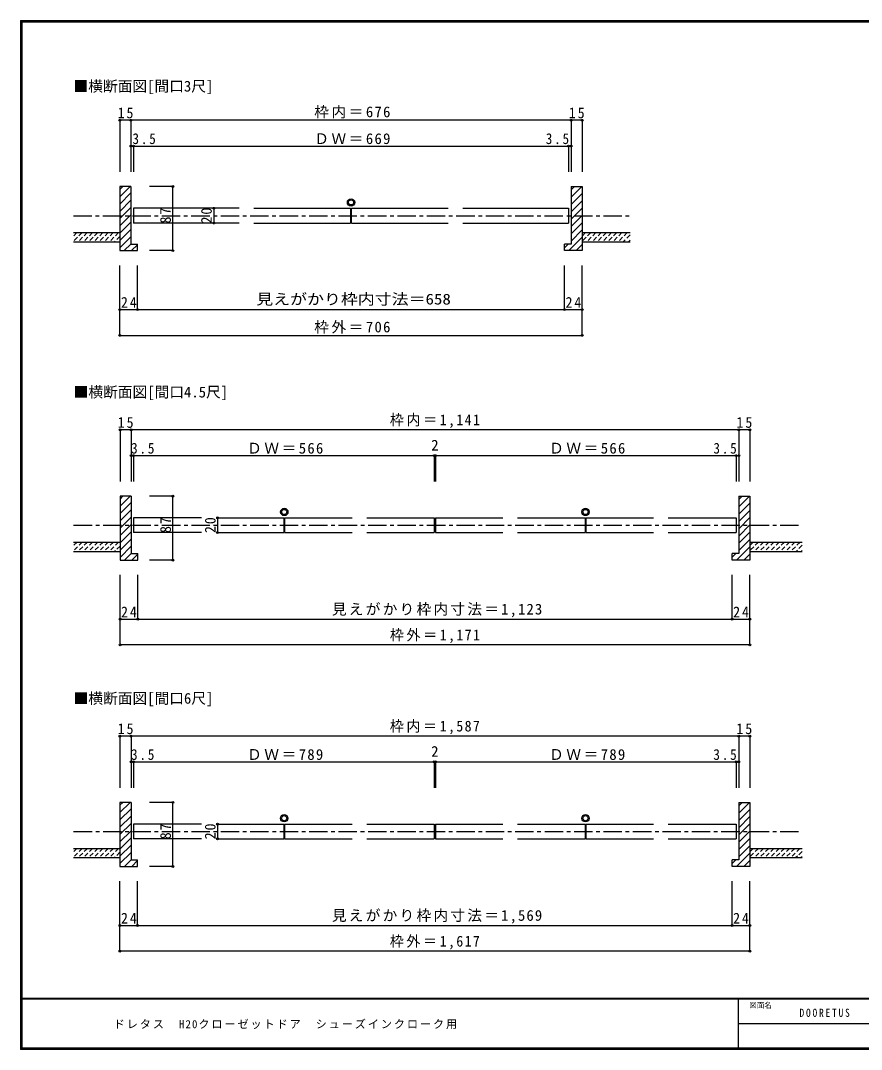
# Model space of a CAD drawing. Units: millimetres, scale not verified. Extents: x -973 to 977, y -718 to 696.
# Drawn here: x -973 to 169, y -701 to 696 of the extents above; entities that cross this region are included whole.
import ezdxf
from ezdxf.enums import TextEntityAlignment as Align

# ---------------------------------------------------------------- set-up
doc = ezdxf.new("R2010")
doc.units = ezdxf.units.MM
doc.header["$LTSCALE"] = 5
doc.header["$PDMODE"] = 32
doc.header["$PDSIZE"] = 2.5
doc.linetypes.add('CHAIN1', pattern=[8, 5, -1, 1, -1])
doc.linetypes.add('DASHED1', pattern=[1.8, 1.2, -0.6])
for name, color, linetype in [('0-1_通り芯', 4, 'CHAIN1'), ('0-3_仕上げ', 2, 'Continuous'), ('0-4_枠', 3, 'Continuous'), ('0-6_扉', 6, 'Continuous'), ('0-A_文字', 7, 'Continuous'), ('0-B_寸法', 7, 'Continuous'), ('0-C_ハッチ', 4, 'Continuous'), ('F-0_補助線', 7, 'Continuous'), ('F-1_枠', 6, 'Continuous'), ('F-A_文字', 7, 'Continuous')]:
    doc.layers.add(name, color=color, linetype=linetype)
doc.styles.add('ＭＳ ゴシック', font='')
doc.styles.get('ＭＳ ゴシック').set_extended_font_data('MS Gothic')

msp = doc.modelspace()

# ---------------------------------------------------------------- linework, layer by layer
at = {"layer": '0-1_通り芯'}
for p, q in [((-901.381, 430.986), (-145.34, 430.986)), ((-901.214, 10.773), (88.434, 10.773)), ((-901.279, -405), (88.369, -405))]:
    msp.add_line(p, q, dxfattribs=at)
at = {"layer": '0-3_仕上げ'}
for p, q in [((-901.381, 407.986), (-838.381, 407.986)), ((-838.381, 407.986), (-838.381, 395.486)), ((-210.34, 407.986), (-145.34, 407.986)), ((-210.34, 407.986), (-210.34, 395.486)), ((-901.381, 395.486), (-838.381, 395.486)), ((-210.34, 395.486), (-145.34, 395.486)), ((-901.214, -12.227), (-838.214, -12.227)), ((-838.214, -12.227), (-838.214, -24.727)), ((17.434, -12.227), (88.434, -12.227)), ((17.434, -12.227), (17.434, -24.727)), ((-901.214, -24.727), (-838.214, -24.727)), ((17.434, -24.727), (88.434, -24.727)), ((-901.279, -428), (-838.279, -428)), ((-838.279, -428), (-838.279, -440.5)), ((17.369, -428), (88.369, -428)), ((17.369, -428), (17.369, -440.5)), ((-901.279, -440.5), (-838.279, -440.5)), ((17.369, -440.5), (88.369, -440.5))]:
    msp.add_line(p, q, dxfattribs=at)
at = {"layer": '0-4_枠'}
for p, q in [((-823.381, 470.486), (-838.381, 470.486)), ((-823.381, 470.486), (-823.381, 392.486)), ((-225.34, 470.486), (-225.34, 392.486)), ((-225.34, 470.486), (-210.34, 470.486)), ((-823.381, 392.486), (-814.381, 392.486)), ((-814.381, 383.486), (-814.381, 392.486)), ((-234.34, 383.486), (-234.34, 392.486)), ((-225.34, 392.486), (-234.34, 392.486)), ((-838.214, 50.273), (-838.214, -36.727)), ((-823.214, 50.273), (-838.214, 50.273)), ((-823.214, 50.273), (-823.214, -27.727)), ((2.434, 50.273), (2.434, -27.727)), ((2.434, 50.273), (17.434, 50.273)), ((-823.214, -27.727), (-814.214, -27.727)), ((-814.214, -36.727), (-814.214, -27.727)), ((-6.566, -36.727), (-6.566, -27.727)), ((2.434, -27.727), (-6.566, -27.727)), ((-838.214, -36.727), (-814.214, -36.727)), ((-838.279, -365.5), (-838.279, -452.5)), ((-823.279, -365.5), (-838.279, -365.5)), ((-823.279, -365.5), (-823.279, -443.5)), ((2.369, -365.5), (2.369, -443.5)), ((2.369, -365.5), (17.369, -365.5)), ((-823.279, -443.5), (-814.279, -443.5)), ((-814.279, -452.5), (-814.279, -443.5)), ((-6.631, -452.5), (-6.631, -443.5)), ((2.369, -443.5), (-6.631, -443.5)), ((-838.279, -452.5), (-814.279, -452.5))]:
    msp.add_line(p, q, dxfattribs=at)
for points in [[(-838.381, 470.486), (-838.381, 383.486), (-814.381, 383.486)], [(-210.34, 470.486), (-210.34, 383.486), (-234.34, 383.486)], [(17.434, 50.273), (17.434, -36.727), (-6.566, -36.727)], [(17.369, -365.5), (17.369, -452.5), (-6.631, -452.5)]]:
    msp.add_lwpolyline(points, dxfattribs=at)
at = {"layer": '0-6_扉'}
for p, q in [((-676.371, 440.986), (-819.881, 440.986)), ((-819.881, 440.986), (-819.881, 420.986)), ((-656.371, 440.986), (-524.861, 440.986)), ((-524.861, 440.986), (-524.861, 420.986)), ((-523.861, 440.986), (-392.35, 440.986)), ((-523.861, 420.986), (-523.861, 440.986)), ((-372.35, 440.986), (-228.84, 440.986)), ((-228.84, 440.986), (-228.84, 420.986)), ((-676.371, 420.986), (-819.881, 420.986)), ((-656.371, 420.986), (-524.861, 420.986)), ((-523.861, 420.986), (-392.35, 420.986)), ((-372.35, 420.986), (-228.84, 420.986)), ((-727.383, 20.773), (-819.714, 20.773)), ((-819.714, 20.773), (-819.714, 0.773)), ((-707.383, 20.773), (-615.552, 20.773)), ((-615.552, 20.773), (-615.552, 0.773)), ((-614.552, 20.773), (-522.721, 20.773)), ((-614.552, 20.773), (-614.552, 0.773)), ((-502.721, 20.773), (-411.39, 20.773)), ((-411.39, 20.773), (-411.39, 0.773)), ((-409.39, 20.773), (-318.059, 20.773)), ((-409.39, 20.773), (-409.39, 0.773)), ((-298.059, 20.773), (-206.228, 20.773)), ((-206.228, 20.773), (-206.228, 0.773)), ((-205.228, 20.773), (-113.397, 20.773)), ((-205.228, 20.773), (-205.228, 0.773)), ((-93.397, 20.773), (-1.066, 20.773)), ((-1.066, 20.773), (-1.066, 0.773)), ((-727.383, 0.773), (-819.714, 0.773)), ((-707.383, 0.773), (-615.552, 0.773)), ((-614.552, 0.773), (-522.721, 0.773)), ((-502.721, 0.773), (-411.39, 0.773)), ((-409.39, 0.773), (-318.059, 0.773)), ((-298.059, 0.773), (-206.228, 0.773)), ((-205.228, 0.773), (-113.397, 0.773)), ((-93.397, 0.773), (-1.066, 0.773)), ((-727.448, -395), (-819.779, -395)), ((-819.779, -395), (-819.779, -415)), ((-707.448, -395), (-615.617, -395)), ((-615.617, -395), (-615.617, -415)), ((-614.617, -395), (-522.786, -395)), ((-614.617, -395), (-614.617, -415)), ((-502.786, -395), (-411.455, -395)), ((-411.455, -395), (-411.455, -415)), ((-409.455, -395), (-318.124, -395)), ((-409.455, -395), (-409.455, -415)), ((-298.124, -395), (-206.293, -395)), ((-206.293, -395), (-206.293, -415)), ((-205.293, -395), (-113.462, -395)), ((-205.293, -395), (-205.293, -415)), ((-93.462, -395), (-1.131, -395)), ((-1.131, -395), (-1.131, -415)), ((-727.448, -415), (-819.779, -415)), ((-707.448, -415), (-615.617, -415)), ((-614.617, -415), (-522.786, -415)), ((-502.786, -415), (-411.455, -415)), ((-409.455, -415), (-318.124, -415)), ((-298.124, -415), (-206.293, -415)), ((-205.293, -415), (-113.462, -415)), ((-93.462, -415), (-1.131, -415))]:
    msp.add_line(p, q, dxfattribs=at)
at = {"layer": '0-A_文字'}
for centre, radius in [((-524.361, 448.986), 5), ((-524.361, 448.986), 3.5), ((-615.052, 28.773), 5), ((-615.052, 28.773), 3.5), ((-205.728, 28.773), 5), ((-205.728, 28.773), 3.5), ((-615.117, -387), 5), ((-615.117, -387), 3.5), ((-205.793, -387), 5), ((-205.793, -387), 3.5)]:
    msp.add_circle(centre, radius, dxfattribs=at)
at = {"layer": '0-B_寸法', "color": 4}
for p, q in [((-838.381, 560.486), (-838.381, 490.486)), ((-823.381, 560.486), (-838.381, 560.486)), ((-225.34, 560.486), (-823.381, 560.486)), ((-823.381, 560.486), (-823.381, 490.486)), ((-210.34, 560.486), (-210.34, 490.486)), ((-823.381, 525.486), (-819.881, 525.486)), ((-819.881, 525.486), (-228.84, 525.486)), ((-819.881, 525.486), (-819.881, 490.486)), ((-228.84, 525.486), (-225.34, 525.486)), ((-228.84, 525.486), (-228.84, 490.486)), ((-766.471, 470.486), (-798.381, 470.486)), ((-766.471, 383.486), (-766.471, 470.486)), ((-710.797, 440.986), (-710.797, 420.986)), ((-766.471, 383.486), (-798.381, 383.486)), ((-838.381, 268.486), (-838.381, 363.486)), ((-814.381, 303.486), (-814.381, 363.486)), ((-234.34, 303.486), (-234.34, 363.486)), ((-838.381, 303.486), (-814.381, 303.486)), ((-814.381, 303.486), (-234.34, 303.486)), ((-234.34, 303.486), (-210.34, 303.486)), ((-838.214, 140.273), (-838.214, 70.273)), ((-823.214, 140.273), (-838.214, 140.273)), ((-823.214, 140.273), (-823.214, 70.273)), ((2.434, 140.273), (-823.214, 140.273)), ((2.434, 140.273), (2.434, 70.273)), ((17.434, 140.273), (2.434, 140.273)), ((17.434, 140.273), (17.434, 70.273)), ((-823.214, 105.273), (-819.714, 105.273)), ((-819.714, 105.273), (-819.714, 70.273)), ((-819.714, 105.273), (-411.39, 105.273)), ((-411.39, 105.273), (-411.39, 70.273)), ((-411.39, 105.273), (-409.39, 105.273)), ((-409.39, 105.273), (-409.39, 70.273)), ((-409.39, 105.273), (-1.066, 105.273)), ((-1.066, 105.273), (-1.066, 70.273)), ((-1.066, 105.273), (2.434, 105.273)), ((-766.305, 50.273), (-798.214, 50.273)), ((-766.305, -36.727), (-766.305, 50.273)), ((-705.63, 20.773), (-705.63, 0.773)), ((-766.305, -36.727), (-798.214, -36.727)), ((-838.214, -151.727), (-838.214, -56.727)), ((-814.214, -116.727), (-814.214, -56.727)), ((-6.566, -116.727), (-6.566, -56.727)), ((17.434, -151.727), (17.434, -56.727)), ((-838.214, -116.727), (-814.214, -116.727)), ((-814.214, -116.727), (-6.566, -116.727)), ((-6.566, -116.727), (17.434, -116.727)), ((17.434, -151.727), (-838.214, -151.727)), ((-838.279, -275.5), (-838.279, -345.5)), ((-823.279, -275.5), (-838.279, -275.5)), ((-823.279, -275.5), (-823.279, -345.5)), ((2.369, -275.5), (-823.279, -275.5)), ((2.369, -275.5), (2.369, -345.5)), ((17.369, -275.5), (2.369, -275.5)), ((17.369, -275.5), (17.369, -345.5)), ((-823.279, -310.5), (-819.779, -310.5)), ((-819.779, -310.5), (-819.779, -345.5)), ((-819.779, -310.5), (-411.455, -310.5)), ((-411.455, -310.5), (-411.455, -345.5)), ((-411.455, -310.5), (-409.455, -310.5)), ((-409.455, -310.5), (-409.455, -345.5)), ((-409.455, -310.5), (-1.131, -310.5)), ((-1.131, -310.5), (-1.131, -345.5)), ((-1.131, -310.5), (2.369, -310.5)), ((-766.369, -365.5), (-798.279, -365.5)), ((-766.369, -452.5), (-766.369, -365.5)), ((-705.695, -395), (-705.695, -415)), ((-766.369, -452.5), (-798.279, -452.5)), ((-838.279, -567.5), (-838.279, -472.5)), ((-814.279, -532.5), (-814.279, -472.5)), ((-6.631, -532.5), (-6.631, -472.5)), ((17.369, -567.5), (17.369, -472.5)), ((-838.279, -532.5), (-814.279, -532.5)), ((-814.279, -532.5), (-6.631, -532.5)), ((-6.631, -532.5), (17.369, -532.5)), ((17.369, -567.5), (-838.279, -567.5))]:
    msp.add_line(p, q, dxfattribs=at)
for points in [[(-210.34, 560.486), (-225.34, 560.486), (-225.34, 490.486)], [(-838.381, 268.486), (-210.34, 268.486), (-210.34, 363.486)]]:
    msp.add_lwpolyline(points, dxfattribs=at)
at = {"layer": '0-B_寸法'}
for p in [(-838.381, 560.486), (-823.381, 560.486), (-225.34, 560.486), (-210.34, 560.486), (-823.381, 525.486), (-819.881, 525.486), (-228.84, 525.486), (-225.34, 525.486), (-766.471, 470.486), (-710.797, 440.986), (-710.797, 420.986), (-766.471, 383.486), (-838.381, 303.486), (-814.381, 303.486), (-234.34, 303.486), (-210.34, 303.486), (-838.381, 268.486), (-210.34, 268.486), (-838.214, 140.273), (-823.214, 140.273), (2.434, 140.273), (17.434, 140.273), (-823.214, 105.273), (-819.714, 105.273), (-411.39, 105.273), (-409.39, 105.273), (-1.066, 105.273), (2.434, 105.273), (-766.305, 50.273), (-705.63, 20.773), (-705.63, 0.773), (-766.305, -36.727), (-838.214, -116.727), (-814.214, -116.727), (-6.566, -116.727), (17.434, -116.727), (-838.214, -151.727), (17.434, -151.727), (-838.279, -275.5), (-823.279, -275.5), (2.369, -275.5), (17.369, -275.5), (-823.279, -310.5), (-819.779, -310.5), (-411.455, -310.5), (-409.455, -310.5), (-1.131, -310.5), (2.369, -310.5), (-766.369, -365.5), (-705.695, -395), (-705.695, -415), (-766.369, -452.5), (-838.279, -532.5), (-814.279, -532.5), (-6.631, -532.5), (17.369, -532.5), (-838.279, -567.5), (17.369, -567.5)]:
    msp.add_point(p, dxfattribs=at)
at = {"layer": '0-C_ハッチ'}
for p, q in [((-838.381, 466.578), (-834.473, 470.486)), ((-838.381, 456.678), (-824.573, 470.486)), ((-838.381, 446.779), (-823.381, 461.779)), ((-225.34, 465.849), (-220.704, 470.486)), ((-225.34, 455.95), (-210.804, 470.486)), ((-225.34, 446.05), (-210.34, 461.05)), ((-838.381, 436.879), (-823.381, 451.879)), ((-225.34, 436.151), (-210.34, 451.151)), ((-838.381, 426.98), (-823.381, 441.98)), ((-225.34, 426.251), (-210.34, 441.251)), ((-838.381, 417.08), (-823.381, 432.08)), ((-838.381, 407.181), (-823.381, 422.181)), ((-225.34, 416.352), (-210.34, 431.352)), ((-225.34, 406.452), (-210.34, 421.452)), ((-838.381, 397.281), (-823.381, 412.281)), ((-225.34, 396.553), (-210.34, 411.553)), ((-838.381, 387.382), (-823.381, 402.382)), ((-832.377, 383.486), (-823.377, 392.486)), ((-822.478, 383.486), (-814.381, 391.583)), ((-234.34, 387.553), (-229.408, 392.486)), ((-228.508, 383.486), (-210.34, 401.653)), ((-218.609, 383.486), (-210.34, 391.754)), ((-838.214, 36.465), (-824.407, 50.273)), ((-838.214, 46.364), (-834.306, 50.273)), ((2.434, 45.636), (7.07, 50.273)), ((2.434, 35.737), (16.97, 50.273)), ((-838.214, 26.565), (-823.214, 41.565)), ((-838.214, 16.666), (-823.214, 31.666)), ((2.434, 25.837), (17.434, 40.837)), ((2.434, 15.938), (17.434, 30.938)), ((-838.214, 6.767), (-823.214, 21.767)), ((2.434, 6.038), (17.434, 21.038)), ((-838.214, -3.133), (-823.214, 11.867)), ((-838.214, -13.032), (-823.214, 1.968)), ((2.434, -3.861), (17.434, 11.139)), ((2.434, -13.761), (17.434, 1.239)), ((-838.214, -22.932), (-823.214, -7.932)), ((2.434, -23.66), (17.434, -8.66)), ((-838.214, -32.831), (-823.214, -17.831)), ((-832.211, -36.727), (-823.211, -27.727)), ((-6.566, -32.66), (-1.633, -27.727)), ((-0.734, -36.727), (17.434, -18.56)), ((-822.311, -36.727), (-814.214, -28.63)), ((9.166, -36.727), (17.434, -28.459)), ((-838.279, -379.308), (-824.472, -365.5)), ((-838.279, -369.408), (-834.371, -365.5)), ((-838.279, -389.207), (-823.279, -374.207)), ((2.369, -370.136), (7.006, -365.5)), ((2.369, -380.036), (16.905, -365.5)), ((2.369, -389.935), (17.369, -374.935)), ((-838.279, -399.107), (-823.279, -384.107)), ((2.369, -399.835), (17.369, -384.835)), ((-838.279, -409.006), (-823.279, -394.006)), ((-838.279, -418.906), (-823.279, -403.906)), ((2.369, -409.734), (17.369, -394.734)), ((2.369, -419.634), (17.369, -404.634)), ((-838.279, -428.805), (-823.279, -413.805)), ((2.369, -429.533), (17.369, -414.533)), ((-838.279, -438.705), (-823.279, -423.705)), ((2.369, -439.433), (17.369, -424.433)), ((-838.279, -448.604), (-823.279, -433.604)), ((-832.276, -452.5), (-823.276, -443.5)), ((-822.376, -452.5), (-814.279, -444.403)), ((-6.631, -448.433), (-1.698, -443.5)), ((-0.798, -452.5), (17.369, -434.332)), ((9.101, -452.5), (17.369, -444.232))]:
    msp.add_line(p, q, dxfattribs=at)
at = {"layer": '0-C_ハッチ', "linetype": 'DASHED1'}
for p, q in [((-889.731, 407.986), (-901.381, 396.336)), ((-896.802, 407.986), (-901.381, 403.407)), ((-882.66, 407.986), (-895.16, 395.486)), ((-875.589, 407.986), (-888.089, 395.486)), ((-868.518, 407.986), (-881.018, 395.486)), ((-861.447, 407.986), (-873.947, 395.486)), ((-854.376, 407.986), (-866.876, 395.486)), ((-847.305, 407.986), (-859.805, 395.486)), ((-840.234, 407.986), (-852.734, 395.486)), ((-198.691, 407.986), (-210.34, 396.336)), ((-205.762, 407.986), (-210.34, 403.407)), ((-191.62, 407.986), (-204.12, 395.486)), ((-184.549, 407.986), (-197.049, 395.486)), ((-177.478, 407.986), (-189.978, 395.486)), ((-170.407, 407.986), (-182.907, 395.486)), ((-163.336, 407.986), (-175.836, 395.486)), ((-156.264, 407.986), (-168.764, 395.486)), ((-149.193, 407.986), (-161.693, 395.486)), ((-838.381, 402.768), (-845.663, 395.486)), ((-838.381, 395.697), (-838.592, 395.486)), ((-145.34, 404.768), (-154.622, 395.486)), ((-145.34, 397.697), (-147.551, 395.486)), ((-896.636, -12.227), (-901.214, -16.806)), ((-889.565, -12.227), (-901.214, -23.877)), ((-882.494, -12.227), (-894.994, -24.727)), ((-875.423, -12.227), (-887.923, -24.727)), ((-868.352, -12.227), (-880.852, -24.727)), ((-861.281, -12.227), (-873.781, -24.727)), ((-854.21, -12.227), (-866.71, -24.727)), ((-847.139, -12.227), (-859.639, -24.727)), ((-840.068, -12.227), (-852.568, -24.727)), ((29.084, -12.227), (17.434, -23.877)), ((22.013, -12.227), (17.434, -16.806)), ((36.155, -12.227), (23.655, -24.727)), ((43.226, -12.227), (30.726, -24.727)), ((50.297, -12.227), (37.797, -24.727)), ((57.368, -12.227), (44.868, -24.727)), ((64.439, -12.227), (51.939, -24.727)), ((71.51, -12.227), (59.01, -24.727)), ((78.581, -12.227), (66.081, -24.727)), ((85.652, -12.227), (73.152, -24.727)), ((-838.214, -17.445), (-845.496, -24.727)), ((-838.214, -24.516), (-838.425, -24.727)), ((88.434, -16.516), (80.223, -24.727)), ((88.434, -23.587), (87.294, -24.727)), ((-896.701, -428), (-901.279, -432.578)), ((-889.63, -428), (-901.279, -439.649)), ((-882.559, -428), (-895.059, -440.5)), ((-875.488, -428), (-887.988, -440.5)), ((-868.417, -428), (-880.917, -440.5)), ((-861.346, -428), (-873.846, -440.5)), ((-854.275, -428), (-866.775, -440.5)), ((-847.204, -428), (-859.704, -440.5)), ((-840.132, -428), (-852.632, -440.5)), ((29.019, -428), (17.369, -439.649)), ((21.948, -428), (17.369, -432.578)), ((36.09, -428), (23.59, -440.5)), ((43.161, -428), (30.661, -440.5)), ((50.232, -428), (37.732, -440.5)), ((57.303, -428), (44.803, -440.5)), ((64.374, -428), (51.874, -440.5)), ((71.445, -428), (58.945, -440.5)), ((78.516, -428), (66.016, -440.5)), ((85.587, -428), (73.087, -440.5)), ((88.369, -432.289), (80.158, -440.5)), ((-838.279, -433.218), (-845.561, -440.5)), ((-838.279, -440.289), (-838.49, -440.5)), ((88.369, -439.36), (87.229, -440.5))]:
    msp.add_line(p, q, dxfattribs=at)
at = {"layer": 'F-1_枠'}
for p, q in [((-973.347, 695.833), (-973.347, -700.833)), ((-973.347, 695.833), (976.653, 695.833)), ((-973.347, 695), (976.653, 695)), ((-973.347, 694.167), (976.653, 694.167)), ((-972.514, 695.833), (-972.514, -700.833)), ((-971.68, 695.833), (-971.68, -700.833)), ((976.653, -631.667), (-973.347, -631.667)), ((976.653, -632.5), (-973.347, -632.5)), ((1.653, -632.5), (1.653, -699.167)), ((1.653, -665.833), (974.986, -665.834)), ((976.653, -699.167), (-973.347, -699.167)), ((976.653, -700), (-973.347, -700)), ((976.653, -700.833), (-973.347, -700.833))]:
    msp.add_line(p, q, dxfattribs=at)

# ---------------------------------------------------------------- texts
at = {"layer": '0-A_文字', "style": 'ＭＳ ゴシック'}
for s, p in [('■横断面図[間口3尺]', (-901.381, 595.064)), ('■横断面図[間口4.5尺]', (-901.214, 179.851)), ('■横断面図[間口6尺]', (-901.279, -235.922))]:
    msp.add_text(s, height=14.66, dxfattribs=at).set_placement(p, align=Align.BOTTOM_LEFT)
at = {"layer": '0-B_寸法', "style": 'ＭＳ ゴシック', "width": 1.15}
msp.add_text('見えがかり枠内寸法＝658', height=14.66, dxfattribs=at).set_placement((-653.111, 305.986), align=Align.BOTTOM_LEFT)
at = {"layer": '0-B_寸法', "style": 'ＭＳ ゴシック'}
for p in [(-415.39, 107.773), (-415.455, -308)]:
    msp.add_text('2', height=14.66, dxfattribs=at).set_placement(p, align=Align.BOTTOM_LEFT)
at = {"layer": '0-B_寸法', "char_height": 14.66, "attachment_point": 7, "style": 'ＭＳ ゴシック'}
for s, insert in [('\\T1.27;\\W0.95;15', (-841.506, 562.986)), ('\\T1.17;枠内＝676', (-574.361, 562.986)), ('\\T1.27;\\W0.95;15', (-228.465, 562.986)), ('\\T1.27;\\W0.9;3.5', (-821.381, 527.986)), ('\\T1.17;ＤＷ＝669', (-574.361, 527.986)), ('\\T1.27;\\W0.9;3.5', (-259.84, 527.986)), ('\\T1.27;\\W0.95;24', (-837.006, 305.986)), ('\\T1.27;\\W0.95;24', (-232.965, 305.986)), ('\\T1.17;枠外＝706', (-574.361, 270.986)), ('\\T1.27;\\W0.95;15', (-841.339, 142.773)), ('\\T1.19;\\W0.95;枠内＝1,141', (-471.64, 142.773)), ('\\T1.27;\\W0.95;15', (-0.691, 142.773)), ('\\T1.27;\\W0.9;3.5', (-823.214, 107.773)), ('\\T1.17;ＤＷ＝566', (-665.552, 107.773)), ('\\T1.17;ＤＷ＝566', (-255.228, 107.773)), ('\\T1.27;\\W0.9;3.5', (-32.066, 107.773)), ('\\T1.15;見えがかり枠内寸法＝1,123', (-550.39, -114.227)), ('\\T1.27;\\W0.95;24', (-836.839, -114.227)), ('\\T1.27;\\W0.95;24', (-5.191, -114.227)), ('\\T1.19;\\W0.95;枠外＝1,171', (-471.64, -149.227)), ('\\T1.27;\\W0.95;15', (-841.404, -273)), ('\\T1.19;\\W0.95;枠内＝1,587', (-471.705, -273)), ('\\T1.27;\\W0.95;15', (-0.756, -273)), ('\\T1.27;\\W0.9;3.5', (-823.279, -308)), ('\\T1.17;ＤＷ＝789', (-665.617, -308)), ('\\T1.17;ＤＷ＝789', (-255.293, -308)), ('\\T1.27;\\W0.9;3.5', (-32.131, -308)), ('\\T1.27;\\W0.95;24', (-836.904, -530)), ('\\T1.15;見えがかり枠内寸法＝1,569', (-550.455, -530)), ('\\T1.27;\\W0.95;24', (-5.256, -530)), ('\\T1.19;\\W0.95;枠外＝1,617', (-471.705, -565))]:
    msp.add_mtext(s, dxfattribs=dict(at, insert=insert))
at = {"layer": '0-B_寸法', "char_height": 14.66, "attachment_point": 7, "rotation": 90, "style": 'ＭＳ ゴシック'}
for s, insert in [('\\T1.27;\\W0.95;87', (-768.971, 420.361)), ('\\T1.27;\\W0.95;20', (-713.297, 420.361)), ('\\T1.27;\\W0.95;87', (-768.805, 0.148)), ('\\T1.27;\\W0.95;20', (-708.13, 0.148)), ('\\T1.27;\\W0.95;87', (-768.869, -415.625)), ('\\T1.27;\\W0.95;20', (-708.195, -415.625))]:
    msp.add_mtext(s, dxfattribs=dict(at, insert=insert))
at = {"layer": 'F-0_補助線', "insert": (84.986, -656.798), "char_height": 11, "attachment_point": 7, "style": 'ＭＳ ゴシック'}
msp.add_mtext('\\T1.39;\\W0.85;DOORETUS', dxfattribs=at)
at = {"layer": 'F-A_文字', "style": 'ＭＳ ゴシック'}
msp.add_text('図面名', height=7.331, dxfattribs=at).set_placement((16.653, -646.667), align=Align.BOTTOM_LEFT)
at = {"layer": 'F-A_文字', "insert": (-846.68, -673.333), "char_height": 11, "attachment_point": 7, "style": 'ＭＳ ゴシック'}
msp.add_mtext('\\T1.18;ドレタス\u3000H20クローゼットドア\u3000シューズインクローク用', dxfattribs=at)

doc.saveas('drawing.dxf')
